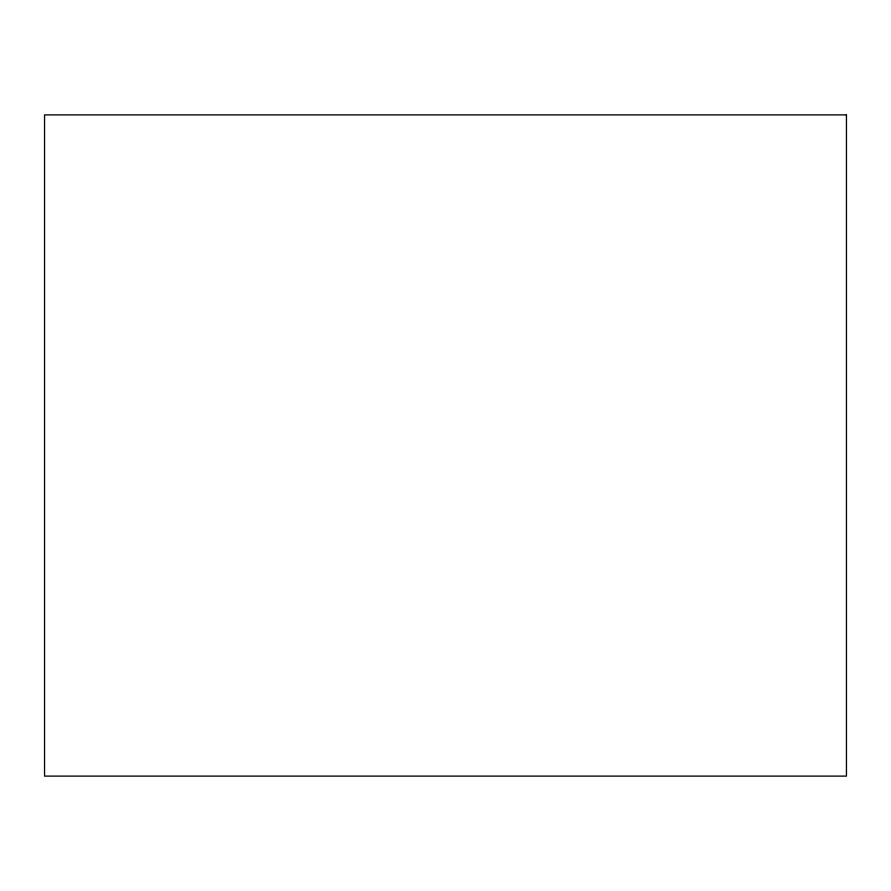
<?xml version="1.0" encoding="UTF-8"?>
<svg xmlns="http://www.w3.org/2000/svg" width="891" height="891" viewBox="0 0 891 891"><rect width="100%" height="100%" fill="white"/><g stroke="black" fill="none" stroke-linecap="round" stroke-linejoin="round"><path stroke-width="1.34" d="M846.45 114.894L44.55 114.894L44.55 776.106L846.45 776.106L846.45 114.894"/></g></svg>
